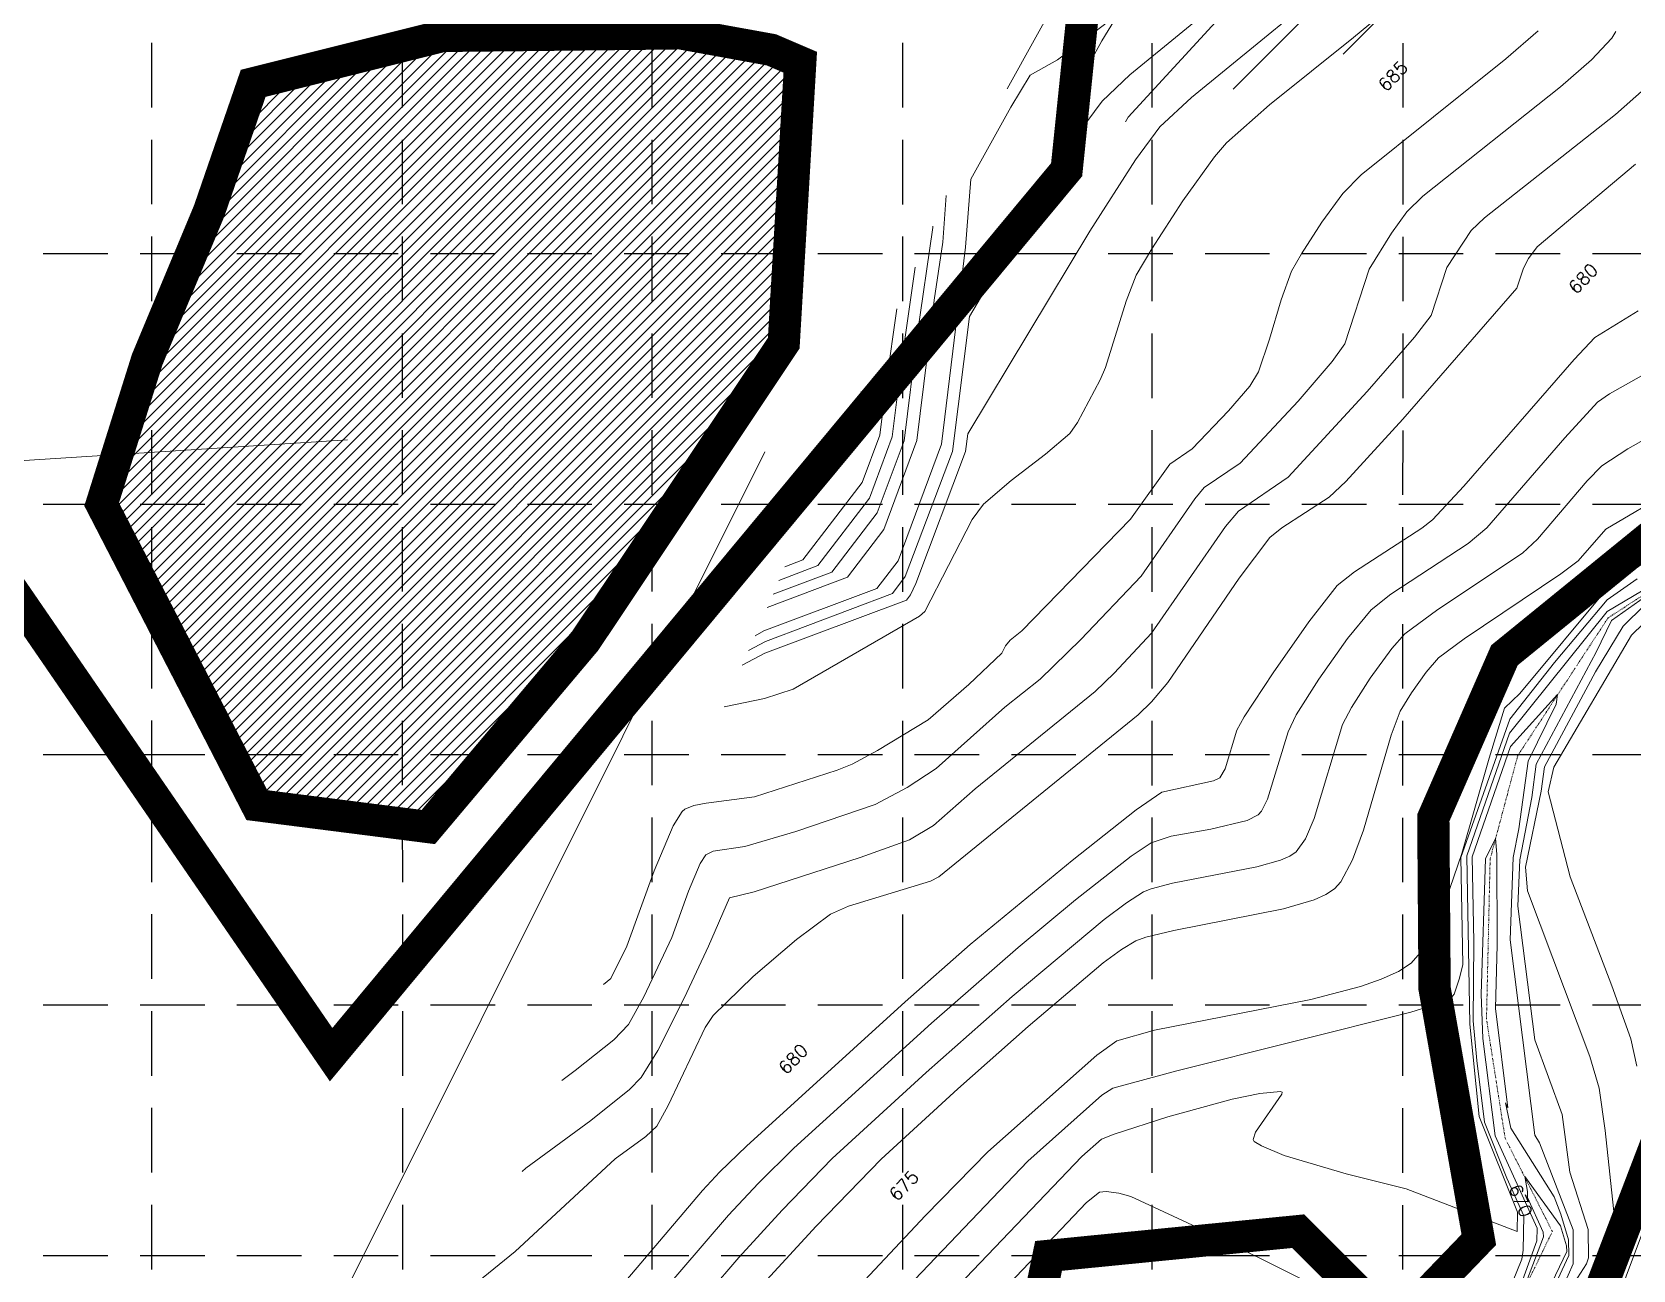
# Model space of a CAD drawing. Extents: x 218174 to 221286, y 216036 to 221010.
# Drawn here: x 218762 to 219258.1, y 217897.7 to 218281.2 of the extents above; entities that cross this region are included whole.
import ezdxf
from ezdxf.enums import TextEntityAlignment as Align

# ---------------------------------------------------------------- set-up
doc = ezdxf.new("R2010")
doc.units = 0
doc.header["$MEASUREMENT"] = 0
doc.linetypes.add('DASHED', pattern=[0.75, 0.5, -0.25])
doc.linetypes.add('DIVIDE', pattern=[1.25, 0.5, -0.25, 0, -0.25, 0, -0.25])
for name, color, linetype in [('1 LIMITS OF DISTURBANCE', 1, 'DASHED'), ('1 SILT FENCE', 200, 'Continuous'), ('DIRT', 33, 'Continuous'), ('GRID', 251, 'DASHED')]:
    doc.layers.add(name, color=color, linetype=linetype)
for name, color, linetype, lineweight in [('1 TOPO', 42, 'Continuous', 0), ('PH.5-27', 7, 'Continuous', 0), ('PH.5-29', 7, 'Continuous', 0)]:
    doc.layers.add(name, color=color, linetype=linetype, lineweight=lineweight)
doc.styles.add('ROMANS', font='ROMANS')

msp = doc.modelspace()

# ---------------------------------------------------------------- hatches: boundary and pattern name
at = {"layer": 'DIRT', "lineweight": 0}
h = msp.add_hatch(dxfattribs=at)
h.set_pattern_fill('ANSI31', color=256, scale=20, style=0)
h.set_pattern_definition([(45, (0, 0), (-1.767766952966369, 1.767766952966369), [])])
h.paths.add_polyline_path([(219000.1002873607, 218271.8499844322), (218994.9766574463, 218184.8030058292), (218933.4930188956, 218092.6356160389), (218884.8329780044, 218034.9038559517), (218831.7130224032, 218041.680862584), (218783.6266946906, 218134.8790025436), (218797.7167067969, 218179.6825946419), (218816.9303289232, 218225.7662837469), (218830.5828046559, 218265.3219309073), (218889.3538092048, 218280.005427907), (218962.9539207451, 218280.8106982198), (218991.1339250633, 218275.6902870325)])

# ---------------------------------------------------------------- linework, layer by layer
at = {"layer": '1 LIMITS OF DISTURBANCE', "lineweight": 0, "ltscale": 50, "const_width": 10, "flags": 128}
msp.add_lwpolyline([(218444.4822009378, 220364.2087428127), (219055.857668967, 220366.6779388952), (219055.857668967, 220772.7696965267), (219285.0863828114, 220772.7696965267), (219285.0863828114, 220791.7335587853), (219318.8554241965, 220791.7335587853), (219318.8554241965, 220759.5240548454), (219391.601146207, 220758.4415755138), (220987.667060722, 220731.1144035474), (220986.7197379695, 220286.8091661247), (221023.2650102217, 220286.8091661247), (221023.2650102217, 220226.9214105199), (220988.4649376277, 220226.9214105199), (220988.4649376277, 219086.779522647), (220977.7945212361, 219041.6758504541, 0.03000122989087034), (220966.3612096216, 218975.9845275235, 0.03704064733269622), (220958.7390232219, 218777.006480876, -0.0101856939958706), (220966.039779394, 218302.6241112363), (220199.5849835647, 218302.6241112363), (219982.3855932277, 216800.0150451882), (219977.5853550621, 216762.8416492814), (218877.4706299325, 216761.9335807207), (218945.2876769361, 216986.6623163462), (218954.7725792511, 217018.0570657145), (218971.3711209517, 217065.4453673034), (218954.8033776455, 217122.225412711), (218977.97593586, 217150.6427880634), (218953.2759864516, 217263.4655617167), (219000.173787857, 217274.2659437782), (219042.0764653459, 217384.3261462432), (219013.3432068802, 217433.3747258098), (219061.2319781042, 217463.2823920406), (219069.3844603495, 217505.3066446885), (219032.4881251179, 217553.6185555894), (219010.6884965084, 217581.6761660247), (219077.041073506, 217902.0243416065), (219154.3434638442, 217909.6853876947), (219184.1853364456, 217879.8662759533), (219210.362413556, 217907.0696777637), (219196.6583446522, 217984.8573100211), (219196.266951059, 218037.7639563552), (219218.3102775017, 218088.1203908873), (219287.6021185969, 218144.4504261659), (219303.4570167389, 218163.2271045921), (219276.2187716679, 218216.9971774631), (219308.553435998, 218249.6543638936), (219362.5487625909, 218227.735489162), (219407.8256037375, 218356.005375819), (219624.5411199252, 218350.175185403), (219618.323131142, 218768.3288473151), (219580.0265123588, 218772.4883490713), (219581.6915892365, 218810.7557698603), (219618.323131142, 218809.9238764573), (219616.5590213124, 219036.7502892522), (219553.4185778775, 219045.1625951735), (219530.2670641653, 218997.8433700236), (219491.3304662735, 219015.7195186589), (219509.2202568015, 219059.8841450111), (219452.3938470384, 219092.4818319036), (219322.8841444425, 218925.1875902816), (219168.5833565106, 218724.4836401443), (219101.3963737568, 218550.1996503541), (219137.9702208544, 218518.1612799625), (219105.8653205002, 218463.431513591), (219082.6381332332, 218238.5597961059), (218854.7213917476, 217964.361363612), (218635.5148529474, 218283.5341396029), (218444.6246461794, 218285.591644741), (218423.5765368737, 220363.6489399396)], format="xyb", dxfattribs=at)
at = {"layer": '1 SILT FENCE', "color": 7, "lineweight": 0}
for p, q in [((218649.9967526641, 218141.4921089144), (218859.8161218107, 218154.8534283054)), ((218840.4511942362, 217853.4781496838), (218989.1132337062, 218151.1175269856))]:
    msp.add_line(p, q, dxfattribs=at)
at = {"layer": '1 SILT FENCE', "lineweight": 0, "const_width": 10, "flags": 128}
msp.add_lwpolyline([(219311.7411341186, 218057.923003503), (219213.2541899247, 217800.637742761)], dxfattribs=at)
at = {"layer": '1 TOPO', "color": 5, "linetype": 'Continuous', "lineweight": 0}
for points in [[(219245.5842, 218411.4389), (219101.7474, 218254.8293), (219100.9114, 218253.3872)], [(219253.0304, 218382.5545), (219134.246, 218263.5103)], [(219263.3659, 218369.43), (219168.2991, 218274.3647)], [(218984.0878856759, 218089.6062317319), (218989.3303, 218092.3862), (219028.6537, 218107.2822), (219032.6367, 218112.468), (219047.2819, 218151.2397), (219052.5495, 218193.0225), (219075.6612, 218232.3275), (219086.8747, 218250.6372), (219093.6684, 218259.8047), (219102.2518, 218267.909), (219157.1363, 218312.9243), (219171.6626, 218325.8395), (219172.7626, 218327.7064), (219176.7085, 218344.5738), (219181.6629, 218350.4633)], [(218986.0762565658, 218094.1845916468), (218988.8604, 218095.659), (219023.8673, 218108.7998), (219030.4181, 218117.3289), (219043.8555, 218153.568), (219051.2581, 218214.5873), (219053.0005, 218235.6342), (219065.3125, 218257.8822), (219071.3649, 218267.8744), (219079.8349, 218272.5947), (219094.3237, 218283.5265), (219130.8676, 218313.3637), (219149.5461, 218329.3716), (219156.0882, 218335.6984), (219157.4003, 218339.6896), (219159.2632, 218348.448), (219162.7819, 218352.6309)], [(218982.0889329505, 218085.0035064173), (218989.1258, 218088.7566), (219033.0101, 218105.2047), (219034.2463, 218106.8143), (219035.9053, 218110.3869), (219051.3329, 218151.2299), (219051.9985, 218156.6853), (219089.8213, 218219.5189), (219103.9989, 218241.5829), (219111.4967, 218251.8004), (219121.3242, 218260.9293), (219173.9354, 218303.9784), (219187.6458, 218316.5367), (219189.0347, 218318.973), (219191.2177, 218327.1073), (219194.1539, 218340.6996), (219200.5438, 218348.2956)], [(218976.4809767609, 218072.0908038863), (218989.0589, 218074.693), (218997.8824, 218077.6234), (219037.0283, 218100.2303), (219038.7031, 218101.6243), (219053.3197, 218130.1902), (219056.8385, 218134.9452), (219065.4737, 218142.2191), (219076.0738, 218150.3837), (219083.6298, 218156.8649), (219085.9865, 218160.1986), (219093.0277, 218173.4442), (219094.6428, 218177.2564), (219101.0935, 218197.8314), (219104.1976, 218205.929), (219109.0018, 218214.0758), (219118.6585, 218228.9336), (219128.4452, 218242.5436), (219132.1649, 218246.8988), (219145.5235, 218258.6569), (219171.5668, 218279.5456), (219195.8972, 218299.7058)], [(219081.9535, 218295.7217), (219064.2179, 218263.6574)], [(219100.5458, 218289.9863), (219093.5698, 218278.5003), (219082.5646, 218258.5223)], [(219252.8155, 218281.3909), (219251.5785, 218279.3252), (219245.2313, 218272.5887), (219235.7224, 218264.2739), (219193, 218230.3099), (219188.0627, 218225.4708), (219183.2729, 218218.9046), (219176.3585, 218207.6886), (219168.8724, 218184.6439), (219164.9111, 218179.0808), (219154.3395, 218166.8268), (219136.4132, 218147.6765), (219125.2183, 218140.0828), (219122.3513, 218136.5719), (219105.6912, 218112.634), (219087.0303, 218093.0021), (219074.3947, 218080.6669), (219063.4945, 218071.9903), (219042.2299, 218052.9866), (219033.2692, 218047.1631), (219023.331, 218041.8563), (218998.6851, 218033.5202), (218982.9711, 218028.8558), (218973.0636, 218027.4536), (218970.794, 218026.319), (218969.1127, 218023.6405), (218965.5107, 218015.0285), (218960.2569, 218000.7108), (218951.6757, 217982.2713), (218946.8821, 217973.7234), (218942.3306, 217969.0027), (218930.3694, 217959.4388), (218926.2249601989, 217956.3728898512)], [(219228.7958, 218281.6162), (219218.7272, 218272.8933), (219173.8814, 218236.9486), (219168.1792, 218231.1696), (219161.6952, 218222.2707), (219155.3691, 218212.5003), (219152.3048, 218207.1021), (219149.1606, 218198.209), (219145.5496, 218186.0598), (219142.078, 218175.9382), (219139.3608, 218171.5174), (219132.8174, 218163.8851), (219121.5247, 218152.0759), (219114.567, 218147.3564), (219102.431, 218130.297), (219068.7432, 218095.6835), (219065.1462, 218092.8117), (219063.711, 218091.0674), (219062.5953, 218088.7587), (219052.3592, 218079.1082), (219039.7476, 218068.1525), (219024.0549, 218058.6093), (219016.1883, 218054.4077), (219011.576, 218052.4844), (218985.9258, 218044.3024), (218970.9664, 218042.3433), (218967.1508, 218041.5246), (218964.3346, 218040.3867), (218963.4621, 218039.6687), (218960.715, 218035.3175), (218954.7979, 218021.3355), (218946.3229, 217998.0153), (218941.3661, 217988.0114), (218939.1229472835, 217986.0713869226)], [(219261.6575, 218263.5714), (219252.7075, 218255.6651), (219212.122, 218223.6666), (219207.9541, 218219.7642), (219200.4121, 218208.2752), (219195.611, 218193.3808), (219190.3814, 218186.7132), (219175.7646, 218169.8522), (219151.3017, 218143.2772), (219135.8695, 218132.8092), (219131.905, 218127.9795), (219108.9514, 218094.9709), (219097.3617, 218082.5944), (219091.4654, 218076.8427), (219054.3089, 218046.7004), (219041.4183, 218035.344), (219033.9565, 218030.9433), (219018.6279, 218025.4072), (218985.7911, 218014.8264), (218978.1259, 218012.9692), (218971.6248, 217997.989), (218964.2138, 217982.1128), (218955.9598, 217965.6424), (218950.8009, 217957.3236), (218947.1351, 217953.6015), (218935.1585, 217944.0237), (218915.1106, 217929.1769), (218913.9722822458, 217928.1602611737)], [(219258.938, 218240.2573), (219228.4061, 218214.6341), (219225.7527, 218211.0478), (219224.1619, 218208.0566), (219222.104, 218201.8298), (219186.7923, 218161.2789), (219169.2033, 218141.9955), (219163.9496, 218137.0583), (219149.2719, 218127.6274), (219145.6057, 218124.6402), (219136.1234, 218112.0071), (219113.9595, 218079.7264), (219108.9706, 218073.7085), (219104.7704, 218069.6453), (219043.0506, 218019.5175), (219040.5027, 218018.0943), (219015.0657, 218010.3573), (219009.4422, 218007.9021), (218998.9046, 218000.0591), (218985.4887, 217988.6324), (218973.0781, 217976.4566), (218970.6774, 217972.7519), (218959.1912, 217948.6364), (218955.7005, 217942.2197), (218952.2832, 217939.0179), (218942.7845, 217932.0605), (218911.7821, 217903.3374), (218898.5386861509, 217892.6233510019)], [(218989.8822999919, 218102.9482668469), (219014.6935, 218112.3545), (219025.9809, 218127.0507), (219036.2171, 218154.6196), (219041.6029, 218198.146), (219044.2444, 218216.136), (219045.3258437318, 218230.6108168697)], [(219041.1999000227, 218221.1105493971), (219041.1697, 218220.6664), (219036.304, 218187.1527), (219032.3324, 218154.6001), (219023.9066, 218132.2937), (219009.8727, 218113.8273), (218991.6617333477, 218107.0455338047)], [(219035.6729654555, 218208.3844046908), (219031.2105, 218177.2255), (219028.5906, 218155.7516), (219021.5437, 218136.7724), (219005.5197, 218115.9092), (218993.49445172, 218111.2654931562)], [(218926.9071, 217871.7928), (218969.8291, 217922.3013), (218975.1364, 217928.0322), (218983.4279, 217936.0605), (219032.644, 217980.7008), (219052.7583, 217998.4946), (219084.3307, 218024.5699), (219104.2254, 218040.1808), (219112.137, 218045.6928), (219128.1704, 218049.176), (219130.1246, 218050.1746), (219131.7826, 218052.9673), (219135.3881, 218064.8692), (219137.6398, 218069.0487), (219146.6167, 218082.6866), (219157.6385, 218098.452), (219166.514, 218109.7072), (219171.8227, 218113.9255), (219192.7364, 218127.5019), (219195.9673, 218130.079), (219205.7142, 218140.49), (219239.8891, 218179.7605), (219246.2714, 218186.5927), (219259.7555, 218194.7994)], [(219030.0563626792, 218195.4517928029), (219026.8043, 218172.932), (219024.7773, 218156.3176), (219019.3251, 218141.6333), (219000.9328, 218117.6866), (218995.3270416907, 218115.4851568542)], [(218948.2992, 217880.2181), (218977.8569, 217914.6319), (218987.0139, 217924.4885), (218998.0698, 217935.4196), (219040.7273, 217974.1111), (219067.5921, 217997.5418), (219085.3871, 218012.3641), (219102.658, 218025.851), (219108.8761, 218030.0324), (219115.0617, 218032.0382), (219127.2805, 218034.2785), (219138.5555, 218036.9148), (219141.97, 218038.6854), (219142.9893, 218039.8538), (219144.9061, 218043.5661), (219151.277, 218064.4089), (219153.7201, 218069.6361), (219160.804, 218080.6758), (219169.6986, 218093.3194), (219176.9681, 218102.2407), (219183.1321, 218107.041), (219207.1031, 218122.7531), (219212.862, 218127.6438), (219237.0368, 218155.506), (219247.0991, 218166.4851), (219250.8806, 218169.1501), (219265.7399, 218177.4403)], [(219018.9379244511, 218169.8508286379), (219017.132, 218157.2962), (219014.9257, 218151.4552), (219005.7538910788, 218139.4936904325)], [(218952.817, 217868.7174), (218981.0976, 217901.5494), (218994.4575, 217916.2384), (219010.0049, 217932.2327), (219039.1213, 217958.8272), (219065.7424, 217982.3865), (219094.2409, 218006.288), (219101.1478, 218011.4493), (219106.4998, 218014.8248), (219108.8226, 218015.782), (219115.4428, 218017.5124), (219141.6242, 218022.536), (219148.9481, 218024.6383), (219151.7546, 218025.8513), (219153.8154, 218027.1962), (219156.6899, 218031.223), (219159.365, 218037.5382), (219168.1666, 218066.6449), (219170.8643, 218071.9725), (219176.7346, 218081.034), (219183.4353, 218090.2251), (219187.4222, 218094.7742), (219197.6412, 218102.3094), (219223.8662, 218119.7901), (219228.5364, 218124.0674), (219243.8973, 218142.1922), (219248.4336, 218146.8256), (219256.588, 218152.1046), (219277.5894, 218163.9933)], [(218989.7429, 217894.6608), (219005.0483, 217911.2816), (219025.1604, 217932.0308), (219048.9649, 217953.8164), (219070.7681, 217973.0786), (219094.0102, 217992.7991), (219099.6829, 217996.9802), (219104.1235, 217999.6171), (219107.1958, 218000.7565), (219115.8615, 218002.8927), (219149.8567, 218009.5406), (219159.3462, 218012.3481), (219162.9849, 218013.949), (219165.6608, 218015.7071), (219167.5692, 218017.8732), (219171.2186, 218024.7336), (219174.6285, 218033.9434), (219183.2306, 218063.4077), (219185.982, 218070.7463), (219189.4615, 218076.4597), (219194.0241, 218082.898), (219197.8763, 218087.3077), (219205.7953, 218093.218), (219235.7449, 218113.3742), (219241.1635, 218117.3464), (219249.7682, 218127.1662), (219290.4085, 218151.1851)], [(218996.3396, 217869.1972), (219038.8699, 217914.5393), (219058.2143, 217934.2533), (219091.9496, 217964.2011), (219098.2123, 217968.6723), (219109.8565, 217971.988), (219158.3384, 217981.5059), (219173.7078, 217985.5042), (219180.1529, 217987.7323), (219185.4483, 217990.135), (219189.3516, 217992.7287), (219192.1543, 217995.8909), (219194.8968, 218000.3516), (219200.1627, 218012.2822), (219205.0727, 218026.7482), (219213.5184, 218056.1968), (219218.3484, 218071.7566), (219223.0241, 218076.2483), (219250.2434, 218108.9037), (219276.3006, 218127.1016)], [(219235.3958, 217886.507), (219243.7275, 217899.52), (219244.3249, 217901.4014), (219244.2106, 217910.1619), (219238.5178, 217928.0095), (219236.2213, 217945.8302), (219227.6851, 217968.9725), (219222.4234, 218010.37), (219223.033, 218024.773), (219226.8135, 218044.0178), (219228.1734, 218054.3824), (219246.7707, 218089.1104), (219251.4712, 218098.9041), (219283.0805, 218121.1583), (219250.1672, 218101.6778), (219219.8794, 218063.9406), (219206.6797, 218025.924), (219207.5905, 217973.8725), (219210.5202, 217945.1781), (219222.3992, 217915.6193), (219222.2377, 217909.5631), (219187.8708, 217922.8448), (219169.2418, 217927.4545), (219150.0757, 217933.1521), (219142.997, 217936.0803), (219140.7612, 217937.4544), (219140.4306, 217938.1218), (219141.1869, 217940.3903), (219149.3402, 217952.0836), (219149.3872, 217952.734), (219148.9052, 217952.9806), (219142.4945, 217952.3903), (219133.8832, 217950.6053), (219114.0448, 217945.0919), (219097.3618, 217939.7219), (219093.4505, 217938.1597), (219087.3574, 217932.8115), (219019.8641, 217862.2423)], [(219259.3954, 218111.7838), (219250.1294, 218105.2687), (219233.8472, 218085.837), (219219.9454, 218068.3344), (219204.7668, 218025.5024), (219205.4402, 217992.2771), (219204.4232, 217988.0638), (219202.719, 217983.1597), (219201.197, 217981.2396), (219189.3016, 217977.5656), (219116.7763, 217959.3726), (219096.9946, 217953.994), (219093.5614, 217951.8633), (219070.6268, 217931.4253), (219009.2073, 217867.0116)], [(219276.6197, 218112.7111), (219257.6872, 218094.3394), (219233.5865, 218053.4359), (219231.8519, 218045.8127), (219238.6326, 218019.4663), (219251.5381, 217985.7226), (219257.4221, 217969.2268), (219259.2944, 217960.7975)], [(219249.2513, 217894.7857), (219250.3494, 217897.9982), (219253.5478, 217902.6934), (219254.4861, 217904.9239), (219254.4115, 217907.2118), (219252.3624, 217913.7847), (219249.51, 217940.908), (219247.6989, 217953.9903), (219244.8028, 217963.7528), (219225.4319, 218015.1379), (219224.7939, 218022.433), (219229.6915, 218046.0533), (219230.6697, 218053.5091), (219246.4708, 218082.9639), (219255.1264, 218097.1715), (219261.6662, 218103.5943)], [(219218.1156, 217887.3102), (219223.6931, 217901.049), (219224.131, 217903.751), (219224.3414, 217914.4831), (219219.0781, 217926.1031), (219212.1138, 217943.4847), (219209.7468, 217962.5544), (219208.585, 217974.9034), (219208.7871, 217999.2826), (219208.3424, 218025.629), (219220.1444, 218059.8236), (219234.741, 218075.9429), (219234.3264, 218072.9907), (219225.677, 218055.2556), (219222.8137, 218034.3143), (219220.9703, 218025.4908), (219220.1157, 217999.9972), (219227.7269, 217939.3877), (219229.2028, 217937.0328), (219239.5911, 217910.0667), (219239.5836, 217899.5715), (219231.8746, 217882.0406)], [(219228.7354, 217881.7044), (219238.2932, 217902.1308), (219238.1743, 217906.9946), (219235.7608, 217914.9585), (219233.6832, 217920.3183), (219220.2499, 217941.6202), (219218.6581, 217949.4272), (219219.3732, 217947.8837), (219215.5675, 217978.7189), (219216.0478, 217998.425), (219215.9106, 218026.4569), (219215.4936, 218031.2991), (219212.4439, 218025.0325), (219211.0956, 217983.0803), (219211.5603, 217969.3653), (219215.4126, 217939.2251), (219228.4105, 217910.6127), (219228.3054, 217906.6707), (219222.2305, 217889.8811)], [(219227.2064, 217881.5969), (219237.648, 217903.4105), (219237.5386, 217905.1103), (219235.6522, 217911.3423), (219224.5735, 217926.6741), (219225.4433, 217921.9882), (219225.4714, 217920.125), (219230.3384, 217909.4028), (219230.388, 217907.9596), (219221.8664, 217885.4009)], [(219029.2534, 217855.9667), (219088.8083, 217918.5258), (219092.8417, 217921.7428), (219094.8656, 217921.9904), (219098.8126, 217921.44), (219102.5457, 217920.4696), (219125.8267, 217909.5335), (219156.8071, 217894.1747)]]:
    msp.add_lwpolyline(points, dxfattribs=at)
at = {"layer": 'DIRT', "lineweight": 0, "const_width": 10, "flags": 128}
msp.add_lwpolyline([(219000.1002873607, 218271.8499844322), (218994.9766574463, 218184.8030058292), (218933.4930188956, 218092.6356160389), (218884.8329780044, 218034.9038559517), (218831.7130224032, 218041.680862584), (218783.6266946906, 218134.8790025436), (218797.7167067969, 218179.6825946419), (218816.9303289232, 218225.7662837469), (218830.5828046559, 218265.3219309073), (218889.3538092048, 218280.005427907), (218962.9539207451, 218280.8106982198), (218991.1339250633, 218275.6902870325)], close=True, dxfattribs=at)
at = {"layer": 'GRID', "color": 253, "linetype": 'DASHED', "ltscale": 40}
for p, q in [((218799.3085096068, 216427.8536932647), (218798.8909539517, 220925.1924122986)), ((218877.1769722888, 216427.841450714), (218876.3843522248, 220925.2587496162)), ((218954.152939818, 216427.8293484822), (218954.1703505432, 220925.2119791059)), ((219031.9594088112, 216427.8171156782), (219031.8764208107, 220925.1936826809)), ((219109.0723435777, 216427.8049919123), (219109.2272161736, 220925.1839284814)), ((219186.6870574813, 216427.7927892562), (219187.1598506157, 220925.0811151304)), ((218255.5410554017, 218212.5499463547), (221204.0667783041, 218212.5499463547)), ((218255.5410554017, 218134.9571641729), (221204.0667783041, 218134.9571641729)), ((218255.5410554017, 218057.3643819915), (221204.0667783041, 218057.3643819915)), ((218255.5410554017, 217979.7715998097), (221204.0667783041, 217979.7715998097)), ((218255.5410554017, 217902.178817628), (221204.0667783041, 217902.178817628))]:
    msp.add_line(p, q, dxfattribs=at)
at = {"layer": 'PH.5-27', "color": 7, "linetype": 'DIVIDE', "lineweight": 0}
msp.add_lwpolyline([(219211.063, 217864.2242), (219233.1502, 217909.5981), (219218.5157, 217938.4546), (219212.7395, 217975.3617), (219213.8708, 218024.995), (219222.411, 218056.9896), (219250.3944, 218099.6627), (219313.0586, 218140.499), (219326.9585, 218166.0699), (219320.9083, 218181.3899), (219308.6134, 218191.2406), (219308.2468, 218204.6142), (219323.8414, 218222.3243), (219346.8796, 218283.5174), (219349.45, 218304.3745), (219337.4209, 218331.4252), (219532.2897, 218327.8346), (219898.343505852, 218322.2612747893)], dxfattribs=at)
at = {"layer": 'PH.5-29', "color": 7, "linetype": 'Continuous', "lineweight": 0}
msp.add_lwpolyline([(219413.3363, 218330.0264), (219363.7945, 218197.7773), (219350.9366, 218149.2009), (219189.5672122746, 217718.4341985992)], dxfattribs=at)

# ---------------------------------------------------------------- texts
at = {"layer": '1 TOPO', "color": 5, "linetype": 'Continuous', "lineweight": 0, "style": 'ROMANS'}
for s, rotation, p in [('685', 46.62241111111111, (219183.7383581441, 218267.5505705696)), ('680', 46.62241111111111, (219242.6750581441, 218204.8013705696)), ('680', 46.62241111111111, (218997.8783581441, 217963.0093705696)), ('675', 46.62241111111111, (219032.1950581441, 217923.7922705696)), ('670', 292.6382138888889, (219223.3688880895, 217919.150189198))]:
    msp.add_text(s, height=4.000000200000001, rotation=rotation, dxfattribs=at).set_placement(p, align=Align.MIDDLE)

doc.saveas('drawing.dxf')
